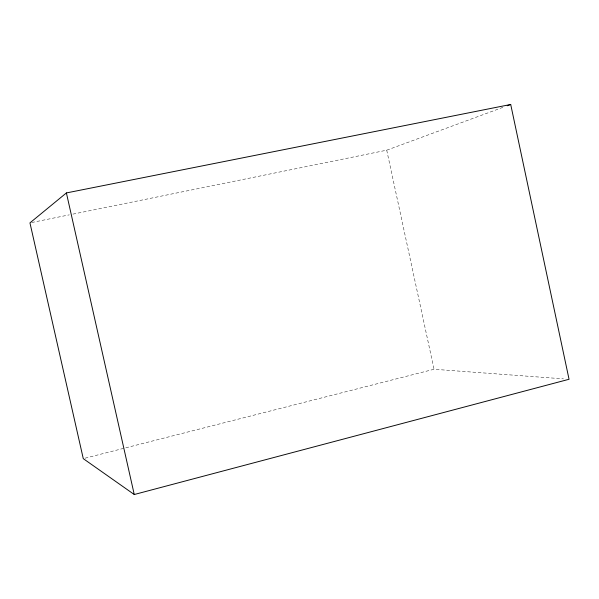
<?xml version="1.0" encoding="UTF-8"?>
<svg xmlns="http://www.w3.org/2000/svg" width="599" height="599" viewBox="0 0 599 599"><rect width="100%" height="100%" fill="white"/><g stroke="black" fill="none" stroke-linecap="round" stroke-linejoin="round"><path stroke-width="0.45" stroke-dasharray="3 2.25" d="M72.943 214.12L386.722 150.192L503.722 107.056M85.088 458.183L434.035 369.261L563.464 378.86M31.777 222.506L69.289 214.861M386.722 150.192L434.035 369.261"/><path stroke-width="0.9" d="M66.399 192.938L29.95 222.88L83.276 458.647L134.258 494.519L569.05 379.272L510.707 104.481L66.399 192.938L134.258 494.519M507.218 105.768L510.707 104.481"/></g></svg>
